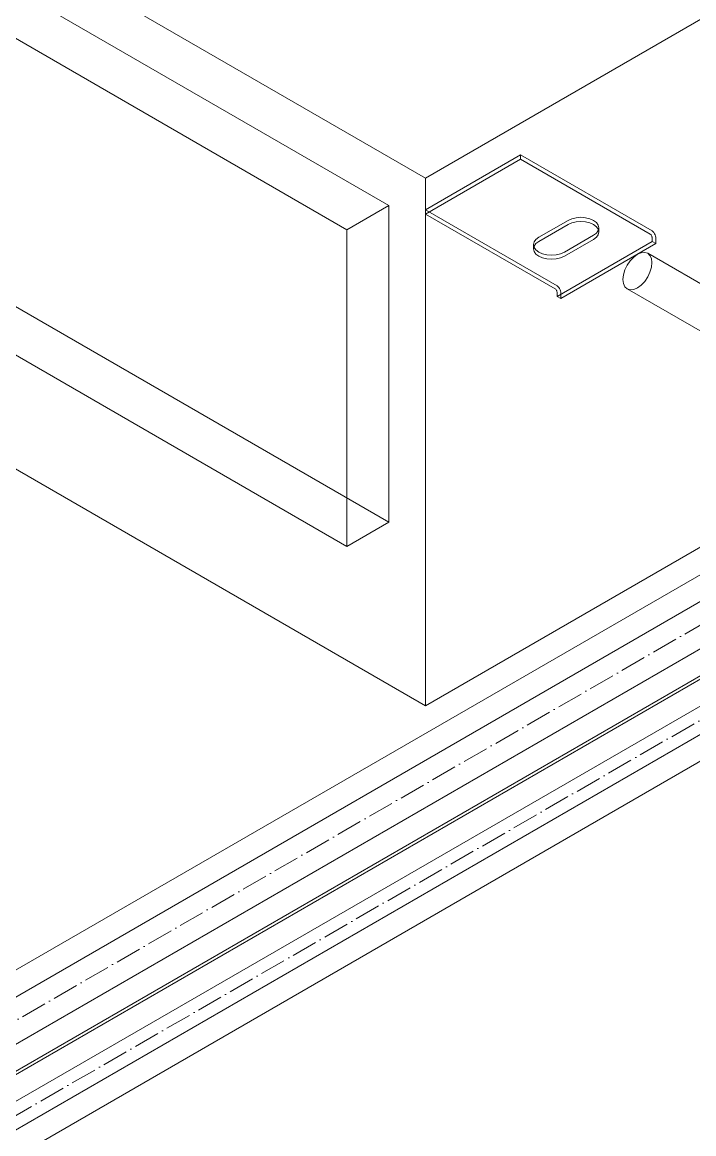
# Model space of a CAD drawing. Header units: millimetres. Extents: x -88595 to 880822, y -1054509 to -148035.
# Drawn here: x 393583 to 393843, y -318497.8 to -318067.8 of the extents above; entities that cross this region are included whole.
import ezdxf

# ---------------------------------------------------------------- set-up
doc = ezdxf.new("R2010")
doc.units = ezdxf.units.MM
doc.linetypes.add('$12$ADSK_Осевая', pattern=[14, 10, -2, 0, -2])
for name, color, linetype, lineweight in [('Изоляция', 7, 'Continuous', 18), ('Оборудование', 7, 'Continuous', 18), ('Трубопровод', 7, 'Continuous', 18)]:
    doc.layers.add(name, color=color, linetype=linetype, lineweight=lineweight)

# ---------------------------------------------------------------- blocks, each defined once
blk = doc.blocks.new('$0$ADSK_Канальный блок кондиционера1 - AD242MJERAB-3267365-В_ОВ3_3')
at = {"layer": 'Оборудование'}
for p, q in [((18017.5, 12209.29), (17275.03, 12637.95)), ((17253.82, 12631.42), (18003.35, 12198.68)), ((17987.09, 12189.29), (17237.56, 12622.03)), ((18003.35, 12076.2), (17253.82, 12508.95)), ((17237.56, 12499.56), (17987.09, 12066.81)), ((18017.5, 12209.29), (18510.35, 12493.84)), ((17275.03, 12433.83), (18017.5, 12005.17)), ((18510.35, 12289.72), (18017.5, 12005.17)), ((18017.5, 12197.04), (18054.26, 12218.27)), ((18054.26, 12216.64), (18017.5, 12195.41)), ((18054.26, 12218.27), (18105.18, 12188.88)), ((18054.26, 12216.64), (18054.26, 12218.27)), ((18104.47, 12187.66), (18054.26, 12216.64)), ((18017.5, 12005.17), (18017.5, 12209.29)), ((17987.09, 12189.29), (18003.35, 12198.68)), ((18003.35, 12198.68), (18003.35, 12076.2)), ((18017.5, 12197.04), (18017.5, 12195.41)), ((18068.41, 12167.65), (18017.5, 12197.04)), ((18017.5, 12195.41), (18067.7, 12166.43)), ((18061.34, 12186.43), (18072.65, 12192.96)), ((18072.65, 12191.33), (18061.34, 12184.8)), ((17987.09, 12066.81), (17987.09, 12189.29)), ((18082.55, 12187.25), (18071.24, 12180.72)), ((18084.6, 12188.47), (18084.6, 12190.1)), ((18105.18, 12184.8), (18105.18, 12186.43)), ((18106.59, 12186.43), (18106.59, 12183.98)), ((18059.29, 12183.57), (18059.29, 12181.94)), ((18105.18, 12184.8), (18068.41, 12163.57)), ((18106.59, 12183.98), (18069.82, 12162.75)), ((18071.24, 12179.08), (18082.55, 12185.61)), ((18106.59, 12183.98), (18105.18, 12184.8)), ((18143.79, 12156.97), (18103.49, 12180.24)), ((18068.41, 12165.2), (18068.41, 12163.57)), ((18069.82, 12162.75), (18069.82, 12165.2)), ((18095.55, 12166.49), (18135.85, 12143.22)), ((18068.41, 12163.57), (18069.82, 12162.75)), ((18003.35, 12076.2), (17987.09, 12066.81))]:
    blk.add_line(p, q, dxfattribs=at)
for points in [[(18072.65, 12192.96, 0), (18074.1, 12193.6, 0), (18075.79, 12194.01, 0), (18077.6, 12194.15, 0), (18079.41, 12194.01, 0), (18081.1, 12193.6, 0), (18082.55, 12192.96, 0), (18083.66, 12192.13, 0), (18084.36, 12191.15, 0), (18084.6, 12190.1, 0), (18084.36, 12189.06, 0), (18083.66, 12188.08, 0), (18082.55, 12187.25, 0)], [(18082.55, 12185.61, 0), (18083.66, 12186.45, 0), (18084.36, 12187.43, 0), (18084.6, 12188.47, 0), (18084.36, 12189.52, 0), (18083.66, 12190.49, 0), (18082.55, 12191.33, 0), (18081.1, 12191.97, 0), (18079.41, 12192.38, 0), (18077.6, 12192.51, 0), (18075.79, 12192.38, 0), (18074.1, 12191.97, 0), (18072.65, 12191.33, 0)], [(18071.24, 12180.72, 0), (18069.79, 12180.07, 0), (18068.1, 12179.67, 0), (18066.29, 12179.53, 0), (18064.47, 12179.67, 0), (18062.79, 12180.07, 0), (18061.34, 12180.72, 0), (18060.22, 12181.55, 0), (18059.52, 12182.53, 0), (18059.29, 12183.57, 0), (18059.52, 12184.62, 0), (18060.22, 12185.59, 0), (18061.34, 12186.43, 0)], [(18105.18, 12186.43, 0), (18105.15, 12186.66, 0), (18105.08, 12186.89, 0), (18104.97, 12187.13, 0), (18104.82, 12187.34, 0), (18104.65, 12187.52, 0), (18104.47, 12187.66, 0)], [(18105.18, 12188.88, 0), (18105.54, 12188.61, 0), (18105.88, 12188.25, 0), (18106.18, 12187.82, 0), (18106.4, 12187.36, 0), (18106.54, 12186.88, 0), (18106.59, 12186.43, 0)], [(18061.34, 12184.8, 0), (18060.22, 12183.96, 0), (18059.52, 12182.99, 0), (18059.29, 12181.94, 0), (18059.52, 12180.89, 0), (18060.22, 12179.92, 0), (18061.34, 12179.08, 0), (18062.79, 12178.44, 0), (18064.47, 12178.04, 0), (18066.29, 12177.9, 0), (18068.1, 12178.04, 0), (18069.79, 12178.44, 0), (18071.24, 12179.08, 0)], [(18093.91, 12170.13, 0), (18094.1, 12171.91, 0), (18094.66, 12173.8, 0), (18095.55, 12175.66, 0), (18096.71, 12177.36, 0), (18098.07, 12178.79, 0), (18099.52, 12179.85, 0), (18100.97, 12180.47, 0), (18102.33, 12180.6, 0), (18103.49, 12180.24, 0), (18104.38, 12179.42, 0), (18104.94, 12178.18, 0), (18105.13, 12176.61, 0)], [(18105.13, 12176.61, 0), (18104.94, 12174.82, 0), (18104.38, 12172.93, 0), (18103.49, 12171.07, 0), (18102.33, 12169.37, 0), (18100.97, 12167.94, 0), (18099.52, 12166.88, 0), (18098.07, 12166.27, 0), (18096.71, 12166.13, 0), (18095.55, 12166.49, 0), (18094.66, 12167.32, 0), (18094.1, 12168.56, 0), (18093.91, 12170.13, 0)], [(18067.7, 12166.43, 0), (18067.88, 12166.29, 0), (18068.05, 12166.11, 0), (18068.2, 12165.9, 0), (18068.31, 12165.66, 0), (18068.38, 12165.43, 0), (18068.41, 12165.2, 0)], [(18069.82, 12165.2, 0), (18069.77, 12165.65, 0), (18069.63, 12166.13, 0), (18069.41, 12166.6, 0), (18069.11, 12167.02, 0), (18068.77, 12167.38, 0), (18068.41, 12167.65, 0)]]:
    blk.add_polyline3d(points, dxfattribs=at)

msp = doc.modelspace()

# ---------------------------------------------------------------- linework, layer by layer
at = {"layer": 'Изоляция', "color": 190, "true_color": 0x8000ff}
for p, q in [((394117.07, -318165.1), (390700.05, -320137.92)), ((390713.81, -320161.75), (394130.83, -318188.93))]:
    msp.add_line(p, q, dxfattribs=at)
at = {"layer": 'Изоляция', "color": 134, "true_color": 0x00a6a6}
for p, q in [((394022.92, -318179.04), (390713.24, -320089.89)), ((390730.18, -320119.23), (394039.86, -318208.38))]:
    msp.add_line(p, q, dxfattribs=at)
at = {"layer": 'Трубопровод', "color": 190, "true_color": 0x8000ff}
for p, q in [((394121.57, -318172.89), (390704.55, -320145.71)), ((390709.31, -320153.96), (394126.33, -318181.14))]:
    msp.add_line(p, q, dxfattribs=at)
at = {"layer": 'Трубопровод', "color": 190, "linetype": '$12$ADSK_Осевая', "true_color": 0x8000ff}
msp.add_line((394123.95, -318177.02), (390706.93, -320149.84), dxfattribs=at)
msp.add_line((394123.95, -318177.02), (390706.93, -320149.84), dxfattribs=at)
at = {"layer": 'Трубопровод', "color": 134, "true_color": 0x00a6a6}
for p, q in [((394027.42, -318186.84), (390717.74, -320097.68)), ((390725.68, -320111.44), (394035.36, -318200.59))]:
    msp.add_line(p, q, dxfattribs=at)
at = {"layer": 'Трубопровод', "color": 134, "linetype": '$12$ADSK_Осевая', "true_color": 0x00a6a6}
msp.add_line((394031.39, -318193.71), (390721.71, -320104.56), dxfattribs=at)
msp.add_line((394031.39, -318193.71), (390721.71, -320104.56), dxfattribs=at)

# ---------------------------------------------------------------- block references
at = {"layer": 'Оборудование'}
msp.add_blockref('$0$ADSK_Канальный блок кондиционера1 - AD242MJERAB-3267365-В_ОВ3_3', (375721.65, -330337.4), dxfattribs=at)

doc.saveas('drawing.dxf')
